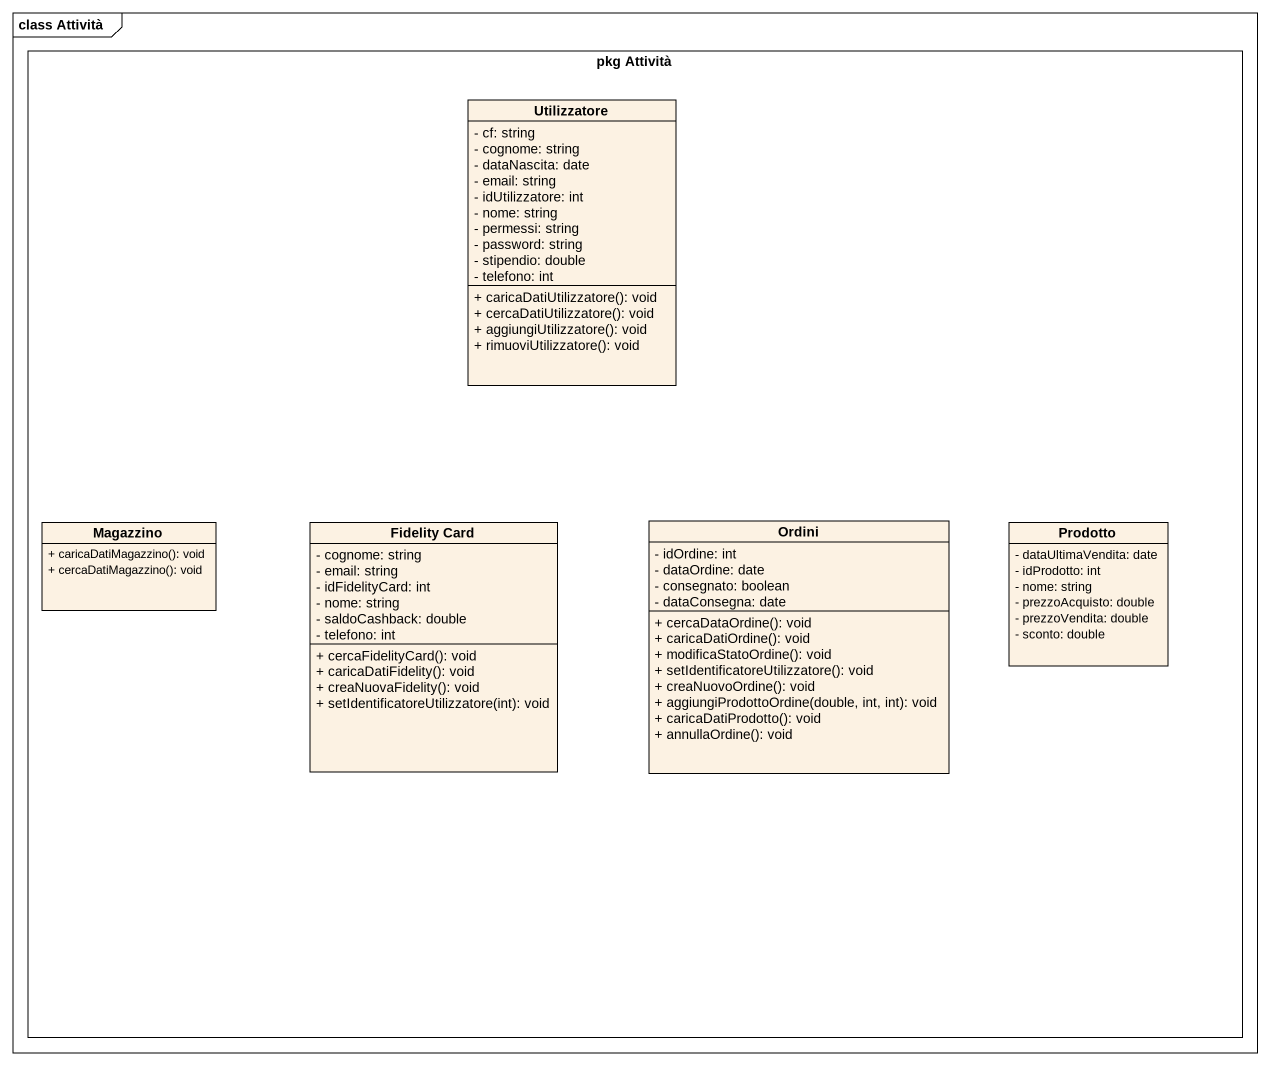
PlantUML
@startuml
mainframe class Attività
hide circle
hide empty members
skinparam classAttributeIconSize 0
rectangle "pkg Attività" as pkg_Attività {
  class Utilizzatore {
    - cf: string
    - cognome: string
    - dataNascita: date
    - email: string
    - idUtilizzatore: int
    - nome: string
    - permessi: string
    - password: string
    - stipendio: double
    - telefono: int
    + caricaDatiUtilizzatore(): void
    + cercaDatiUtilizzatore(): void
    + aggiungiUtilizzatore(): void
    + rimuoviUtilizzatore(): void
  }
  class Magazzino {
    + caricaDatiMagazzino(): void
    + cercaDatiMagazzino(): void
  }
  class "Fidelity Card" as Fidelity_Card {
    - cognome: string
    - email: string
    - idFidelityCard: int
    - nome: string
    - saldoCashback: double
    - telefono: int
    + cercaFidelityCard(): void
    + caricaDatiFidelity(): void
    + creaNuovaFidelity(): void
    + setIdentificatoreUtilizzatore(int): void
  }
  class Ordini {
    - idOrdine: int
    - dataOrdine: date
    - consegnato: boolean
    - dataConsegna: date
    + cercaDataOrdine(): void
    + caricaDatiOrdine(): void
    + modificaStatoOrdine(): void
    + setIdentificatoreUtilizzatore(): void
    + creaNuovoOrdine(): void
    + aggiungiProdottoOrdine(double, int, int): void
    + caricaDatiProdotto(): void
    + annullaOrdine(): void
  }
  class Prodotto {
    - dataUltimaVendita: date
    - idProdotto: int
    - nome: string
    - prezzoAcquisto: double
    - prezzoVendita: double
    - sconto: double
  }
}
@enduml
